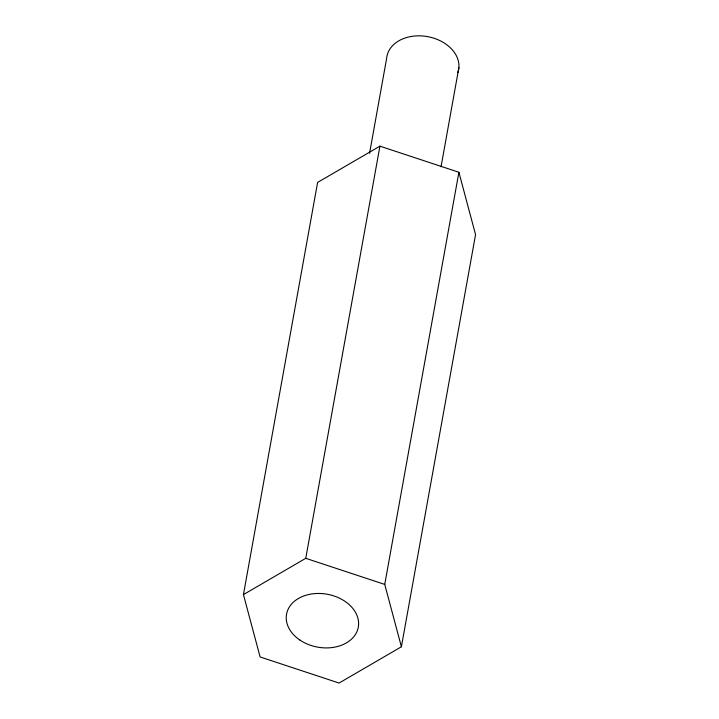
<?xml version="1.0" encoding="UTF-8"?>
<svg xmlns="http://www.w3.org/2000/svg" width="719" height="719" viewBox="0 0 719 719"><rect width="100%" height="100%" fill="white"/><g stroke="black" fill="none" stroke-linecap="round" stroke-linejoin="round"><path stroke-width="1.08" d="M243.444 594.595L317.6 182.437L379.92 146.164L458.893 172.254L475.556 234.619L401.4 646.776L339.08 683.05L260.107 656.959L243.444 594.595L305.755 558.321L384.737 584.412L401.4 646.776M369.566 153.291L386.615 58.518A36.462 26.882 10.2 0 1 428.308 36.759A36.462 26.882 10.2 0 1 457.85 72.529M305.755 558.321L379.92 146.164M441.044 166.799L458.884 67.613M384.737 584.412L458.893 172.254M299.841 640.027A36.462 26.882 10.2 0 0 358.215 627.615A36.462 26.882 10.2 0 0 309.206 594.415A36.462 26.882 10.2 0 0 299.841 640.027"/></g></svg>
